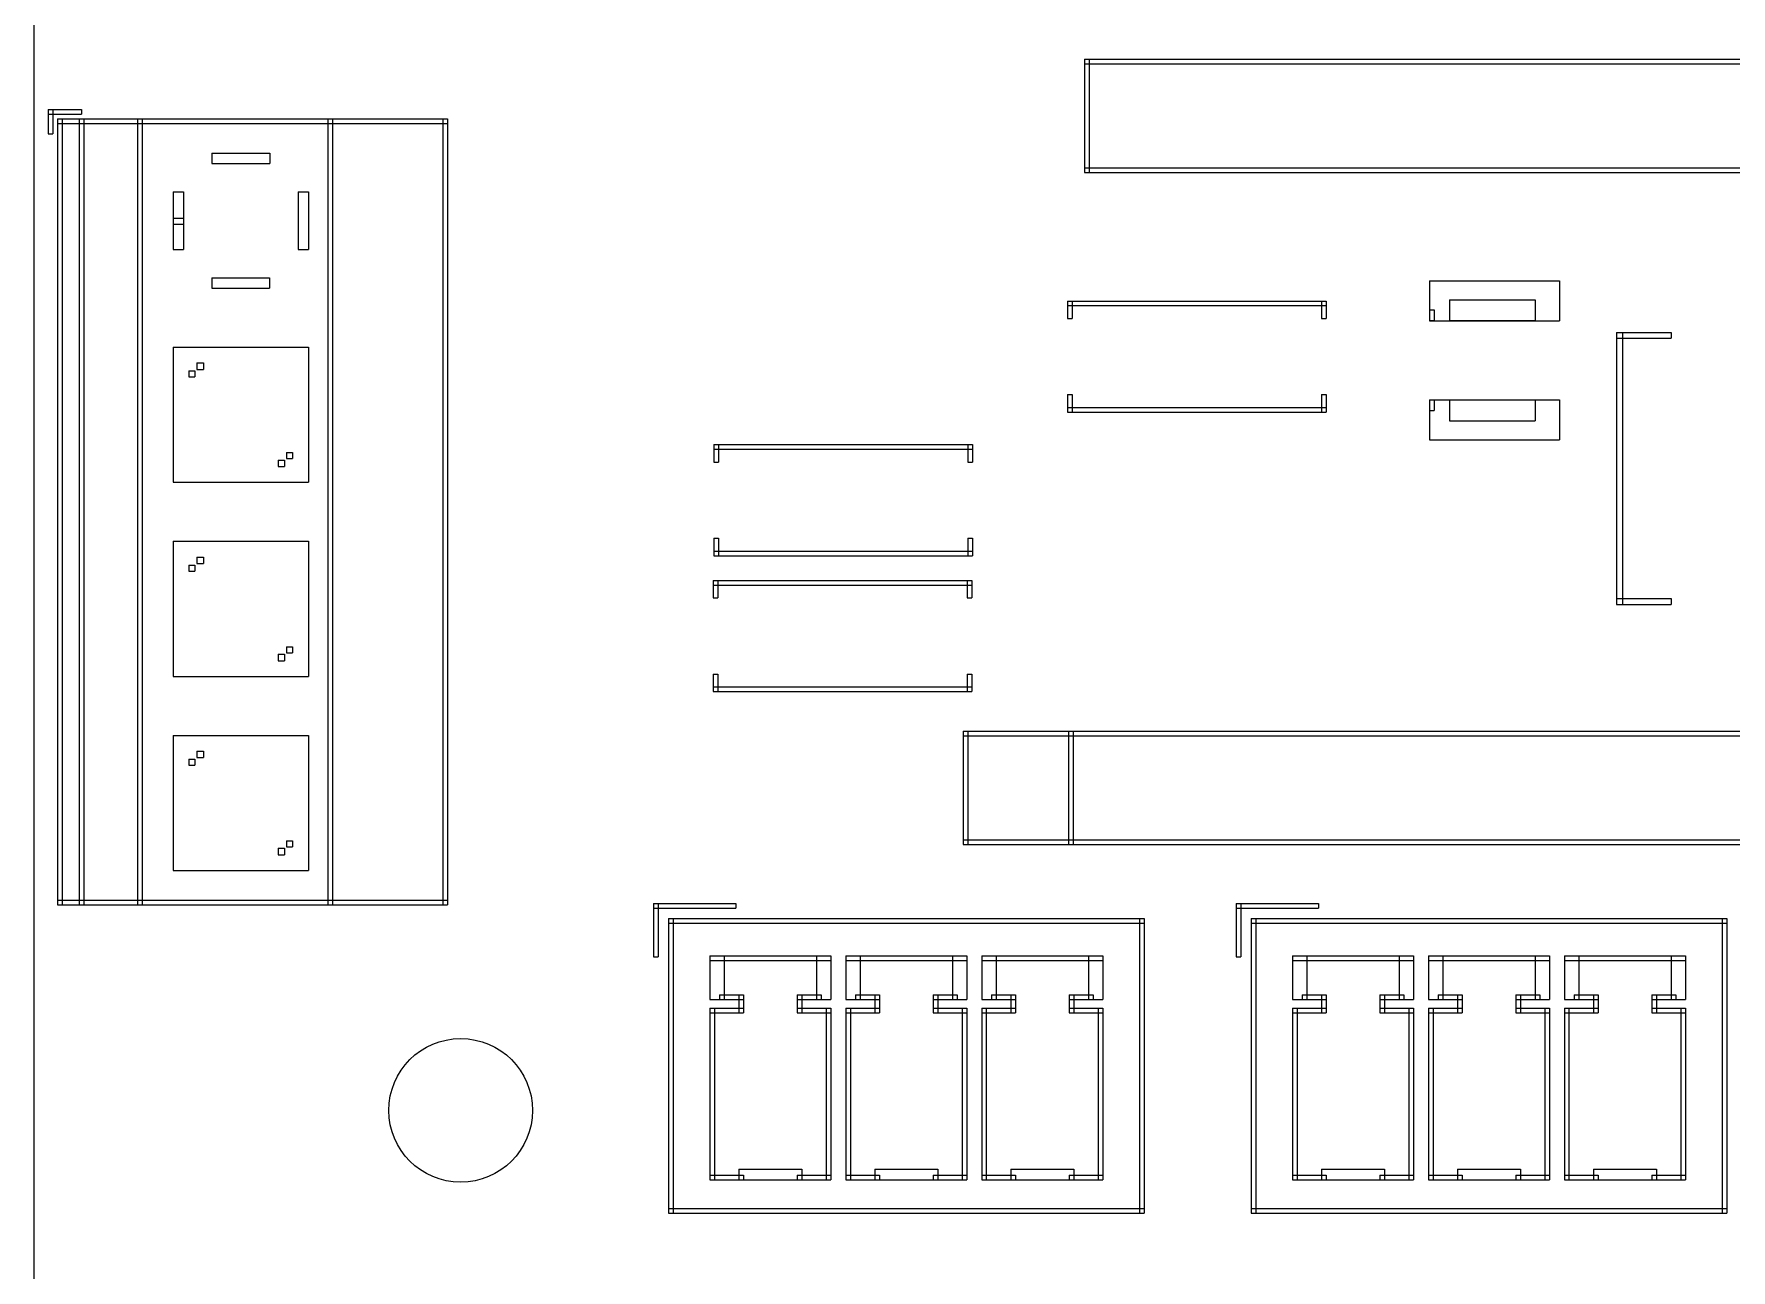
# Model space of a CAD drawing. Header units: metres. Extents: x 0 to 6012, y -4605 to 0.
# Drawn here: x 0 to 1720, y -3329 to -2075 of the extents above; entities that cross this region are included whole.
import ezdxf

# ---------------------------------------------------------------- set-up
doc = ezdxf.new("R2010")
doc.units = ezdxf.units.M

msp = doc.modelspace()

# ---------------------------------------------------------------- linework, layer by layer
msp.add_line((0, 0), (0, -4604.96063))
msp.add_circle((432.503937, -3167.07874), 72.834646)
at = {"layer": '1'}
for p, q in [((1064.76378, -2100.984252), (1069.488189, -2100.984252)), ((1064.76378, -2100.984252), (1064.76378, -2215.944882)), ((1064.76378, -2100.984252), (1882.874016, -2100.984252)), ((1064.76378, -2100.984252), (1064.76378, -2105.708661)), ((1064.76378, -2105.708661), (1882.874016, -2105.708661)), ((1069.488189, -2100.984252), (1069.488189, -2215.944882)), ((14.370079, -2152.165354), (19.094488, -2152.165354)), ((14.370079, -2152.165354), (14.370079, -2176.574803)), ((14.370079, -2152.165354), (48.228346, -2152.165354)), ((14.370079, -2152.165354), (14.370079, -2156.889764)), ((14.370079, -2156.889764), (48.228346, -2156.889764)), ((19.094488, -2152.165354), (19.094488, -2176.574803)), ((23.818898, -2161.614173), (28.543307, -2161.614173)), ((23.818898, -2161.614173), (23.818898, -2958.503937)), ((23.818898, -2161.614173), (419.133858, -2161.614173)), ((23.818898, -2161.614173), (23.818898, -2166.338583)), ((23.818898, -2166.338583), (419.133858, -2166.338583)), ((28.543307, -2161.614173), (28.543307, -2958.503937)), ((45.866142, -2161.614173), (50.590551, -2161.614173)), ((45.866142, -2161.614173), (45.866142, -2958.503937)), ((48.228346, -2152.165354), (48.228346, -2156.889764)), ((50.590551, -2161.614173), (50.590551, -2958.503937)), ((104.92126, -2161.614173), (109.645669, -2161.614173)), ((104.92126, -2161.614173), (104.92126, -2958.503937)), ((109.645669, -2161.614173), (109.645669, -2958.503937)), ((297.874016, -2161.614173), (302.598425, -2161.614173)), ((297.874016, -2161.614173), (297.874016, -2958.503937)), ((302.598425, -2161.614173), (302.598425, -2958.503937)), ((414.409449, -2161.614173), (419.133858, -2161.614173)), ((414.409449, -2161.614173), (414.409449, -2958.503937)), ((419.133858, -2161.614173), (419.133858, -2166.338583)), ((419.133858, -2161.614173), (419.133858, -2958.503937)), ((14.370079, -2176.574803), (19.094488, -2176.574803)), ((180.392047, -2196.240118), (238.937008, -2196.240118)), ((180.392047, -2196.240118), (180.392047, -2206.692913)), ((238.937008, -2196.240118), (238.937008, -2206.692913)), ((180.392047, -2206.692913), (238.937008, -2206.692913)), ((1064.76378, -2211.220472), (1882.874016, -2211.220472)), ((1064.76378, -2211.220472), (1064.76378, -2215.944882)), ((1064.76378, -2215.944882), (1069.488189, -2215.944882)), ((1064.76378, -2215.944882), (1882.874016, -2215.944882)), ((141.122047, -2235.472441), (151.574803, -2235.472441)), ((141.122047, -2235.472441), (141.122047, -2268.260039)), ((151.574803, -2235.472441), (151.574803, -2268.260039)), ((267.716535, -2235.510157), (278.169331, -2235.510157)), ((267.716535, -2235.510157), (267.716535, -2294.055118)), ((278.169331, -2235.510157), (278.169331, -2294.055118)), ((141.122047, -2268.260039), (151.574803, -2268.260039)), ((141.141732, -2262.401575), (151.584409, -2262.401575)), ((141.141732, -2262.401575), (141.141732, -2294.028268)), ((151.584409, -2262.401575), (151.584409, -2294.028268)), ((141.141732, -2294.028268), (151.584409, -2294.028268)), ((267.716535, -2294.055118), (278.169331, -2294.055118)), ((180.354331, -2322.834646), (238.899291, -2322.834646)), ((180.354331, -2322.834646), (180.354331, -2333.287441)), ((180.354331, -2333.287441), (238.899291, -2333.287441)), ((238.899291, -2322.834646), (238.899291, -2333.287441)), ((1414.366142, -2325.633858), (1546.347835, -2325.633858)), ((1414.366142, -2325.633858), (1414.366142, -2366.239843)), ((1546.347835, -2325.633858), (1546.347835, -2366.239843)), ((1047.440945, -2346.259843), (1052.165354, -2346.259843)), ((1047.440945, -2346.259843), (1047.440945, -2363.976378)), ((1047.440945, -2346.259843), (1309.645669, -2346.259843)), ((1047.440945, -2346.259843), (1047.440945, -2350.984252)), ((1047.440945, -2350.984252), (1309.645669, -2350.984252)), ((1052.165354, -2346.259843), (1052.165354, -2363.976378)), ((1304.92126, -2346.259843), (1309.645669, -2346.259843)), ((1304.92126, -2346.259843), (1304.92126, -2363.976378)), ((1309.645669, -2346.259843), (1309.645669, -2363.976378)), ((1309.645669, -2346.259843), (1309.645669, -2350.984252)), ((1414.366142, -2355.318898), (1419.090551, -2355.318898)), ((1414.366142, -2355.318898), (1414.366142, -2366.185039)), ((1419.090551, -2355.318898), (1419.090551, -2366.185039)), ((1434.800748, -2344.925197), (1521.497244, -2344.925197)), ((1434.800748, -2344.925197), (1434.800748, -2366.191457)), ((1521.497244, -2344.925197), (1521.497244, -2366.191457)), ((1047.440945, -2363.976378), (1052.165354, -2363.976378)), ((1304.92126, -2363.976378), (1309.645669, -2363.976378)), ((1414.366142, -2366.185039), (1419.090551, -2366.185039)), ((1414.366142, -2366.239843), (1546.347835, -2366.239843)), ((1434.800748, -2366.191457), (1521.497244, -2366.191457)), ((1603.929134, -2378.102362), (1609.929134, -2378.102362)), ((1603.929134, -2378.102362), (1603.929134, -2654.102362)), ((1603.929134, -2378.102362), (1659.362874, -2378.102362)), ((1603.929134, -2378.102362), (1603.929134, -2384.102362)), ((1603.929134, -2384.102362), (1659.362874, -2384.102362)), ((1609.929134, -2378.102362), (1609.929134, -2654.102362)), ((1659.362874, -2378.102362), (1659.362874, -2384.102362)), ((141.141732, -2393.110236), (278.149606, -2393.110236)), ((141.141732, -2393.110236), (141.141732, -2530.11811)), ((278.149606, -2393.110236), (278.149606, -2530.11811)), ((157.125984, -2417.165354), (163.228346, -2417.165354)), ((157.125984, -2417.165354), (157.125984, -2423.267717)), ((157.125984, -2423.267717), (163.228346, -2423.267717)), ((163.228346, -2417.165354), (163.228346, -2423.267717)), ((165.19685, -2409.094488), (171.732283, -2409.094488)), ((165.19685, -2409.094488), (165.19685, -2415.669291)), ((165.19685, -2415.669291), (171.732283, -2415.669291)), ((171.732283, -2409.094488), (171.732283, -2415.669291)), ((1047.440945, -2441.141732), (1052.165354, -2441.141732)), ((1047.440945, -2441.141732), (1047.440945, -2458.858268)), ((1052.165354, -2441.141732), (1052.165354, -2458.858268)), ((1304.92126, -2441.141732), (1309.645669, -2441.141732)), ((1304.92126, -2441.141732), (1304.92126, -2458.858268)), ((1309.645669, -2441.141732), (1309.645669, -2458.858268)), ((1047.440945, -2454.133858), (1309.645669, -2454.133858)), ((1047.440945, -2454.133858), (1047.440945, -2458.858268)), ((1047.440945, -2458.858268), (1052.165354, -2458.858268)), ((1047.440945, -2458.858268), (1309.645669, -2458.858268)), ((1304.92126, -2458.858268), (1309.645669, -2458.858268)), ((1309.645669, -2454.133858), (1309.645669, -2458.858268)), ((1414.366142, -2446.445197), (1546.347835, -2446.445197)), ((1414.366142, -2446.445197), (1414.366142, -2487.051181)), ((1414.366142, -2446.5), (1419.090551, -2446.5)), ((1414.366142, -2446.5), (1414.366142, -2457.366142)), ((1414.366142, -2457.366142), (1419.090551, -2457.366142)), ((1419.090551, -2446.5), (1419.090551, -2457.366142)), ((1434.800748, -2446.493583), (1521.497244, -2446.493583)), ((1434.800748, -2446.493583), (1434.800748, -2467.759843)), ((1521.497244, -2446.493583), (1521.497244, -2467.759843)), ((1546.347835, -2446.445197), (1546.347835, -2487.051181)), ((1434.800748, -2467.759843), (1521.497244, -2467.759843)), ((689.173228, -2491.929134), (951.377953, -2491.929134)), ((689.173228, -2491.929134), (689.173228, -2496.653543)), ((689.173228, -2491.929134), (693.897638, -2491.929134)), ((689.173228, -2491.929134), (689.173228, -2509.645669)), ((693.897638, -2491.929134), (693.897638, -2509.645669)), ((946.653543, -2491.929134), (951.377953, -2491.929134)), ((946.653543, -2491.929134), (946.653543, -2509.645669)), ((951.377953, -2491.929134), (951.377953, -2496.653543)), ((951.377953, -2491.929134), (951.377953, -2509.645669)), ((1414.366142, -2487.051181), (1546.347835, -2487.051181)), ((247.559055, -2507.598425), (254.094488, -2507.598425)), ((247.559055, -2507.598425), (247.559055, -2514.173228)), ((254.094488, -2507.598425), (254.094488, -2514.173228)), ((256.062992, -2500), (262.204724, -2500)), ((256.062992, -2500), (256.062992, -2506.102362)), ((256.062992, -2506.102362), (262.204724, -2506.102362)), ((262.204724, -2500), (262.204724, -2506.102362)), ((689.173228, -2496.653543), (951.377953, -2496.653543)), ((689.173228, -2509.645669), (693.897638, -2509.645669)), ((946.653543, -2509.645669), (951.377953, -2509.645669)), ((247.559055, -2514.173228), (254.094488, -2514.173228)), ((141.141732, -2530.11811), (278.149606, -2530.11811)), ((141.141732, -2589.96063), (278.149606, -2589.96063)), ((141.141732, -2589.96063), (141.141732, -2726.968504)), ((278.149606, -2589.96063), (278.149606, -2726.968504)), ((689.173228, -2586.811024), (693.897638, -2586.811024)), ((689.173228, -2586.811024), (689.173228, -2604.527559)), ((693.897638, -2586.811024), (693.897638, -2604.527559)), ((946.653543, -2586.811024), (951.377953, -2586.811024)), ((946.653543, -2586.811024), (946.653543, -2604.527559)), ((951.377953, -2586.811024), (951.377953, -2604.527559)), ((157.125984, -2614.015748), (163.228346, -2614.015748)), ((157.125984, -2614.015748), (157.125984, -2620.11811)), ((163.228346, -2614.015748), (163.228346, -2620.11811)), ((165.19685, -2605.944882), (171.732283, -2605.944882)), ((165.19685, -2605.944882), (165.19685, -2612.519685)), ((165.19685, -2612.519685), (171.732283, -2612.519685)), ((171.732283, -2605.944882), (171.732283, -2612.519685)), ((689.173228, -2599.80315), (951.377953, -2599.80315)), ((689.173228, -2599.80315), (689.173228, -2604.527559)), ((689.173228, -2604.527559), (693.897638, -2604.527559)), ((689.173228, -2604.527559), (951.377953, -2604.527559)), ((946.653543, -2604.527559), (951.377953, -2604.527559)), ((951.377953, -2599.80315), (951.377953, -2604.527559)), ((157.125984, -2620.11811), (163.228346, -2620.11811)), ((688.385827, -2629.724409), (693.110236, -2629.724409)), ((688.385827, -2629.724409), (688.385827, -2647.440945)), ((688.385827, -2629.724409), (950.590551, -2629.724409)), ((688.385827, -2629.724409), (688.385827, -2634.448819)), ((693.110236, -2629.724409), (693.110236, -2647.440945)), ((945.866142, -2629.724409), (950.590551, -2629.724409)), ((945.866142, -2629.724409), (945.866142, -2647.440945)), ((950.590551, -2629.724409), (950.590551, -2634.448819)), ((950.590551, -2629.724409), (950.590551, -2647.440945)), ((688.385827, -2634.448819), (950.590551, -2634.448819)), ((688.385827, -2647.440945), (693.110236, -2647.440945)), ((945.866142, -2647.440945), (950.590551, -2647.440945)), ((1603.929134, -2648.102362), (1659.362874, -2648.102362)), ((1603.929134, -2648.102362), (1603.929134, -2654.102362)), ((1659.362874, -2648.102362), (1659.362874, -2654.102362)), ((1603.929134, -2654.102362), (1609.929134, -2654.102362)), ((1603.929134, -2654.102362), (1659.362874, -2654.102362)), ((256.062992, -2696.850394), (262.204724, -2696.850394)), ((256.062992, -2696.850394), (256.062992, -2702.952756)), ((262.204724, -2696.850394), (262.204724, -2702.952756)), ((247.559055, -2704.448819), (254.094488, -2704.448819)), ((247.559055, -2704.448819), (247.559055, -2711.023622)), ((247.559055, -2711.023622), (254.094488, -2711.023622)), ((254.094488, -2704.448819), (254.094488, -2711.023622)), ((256.062992, -2702.952756), (262.204724, -2702.952756)), ((141.141732, -2726.968504), (278.149606, -2726.968504)), ((688.385827, -2724.606299), (693.110236, -2724.606299)), ((688.385827, -2724.606299), (688.385827, -2742.322835)), ((693.110236, -2724.606299), (693.110236, -2742.322835)), ((945.866142, -2724.606299), (950.590551, -2724.606299)), ((945.866142, -2724.606299), (945.866142, -2742.322835)), ((950.590551, -2724.606299), (950.590551, -2742.322835)), ((688.385827, -2737.598425), (950.590551, -2737.598425)), ((688.385827, -2737.598425), (688.385827, -2742.322835)), ((688.385827, -2742.322835), (693.110236, -2742.322835)), ((688.385827, -2742.322835), (950.590551, -2742.322835)), ((945.866142, -2742.322835), (950.590551, -2742.322835)), ((950.590551, -2737.598425), (950.590551, -2742.322835)), ((941.712598, -2782.629921), (1759.822835, -2782.629921)), ((941.712598, -2782.629921), (941.712598, -2787.354331)), ((941.712598, -2782.629921), (946.437008, -2782.629921)), ((941.712598, -2782.629921), (941.712598, -2897.590551)), ((946.437008, -2782.629921), (946.437008, -2897.590551)), ((1048.405512, -2782.629921), (1053.129921, -2782.629921)), ((1048.405512, -2782.629921), (1048.405512, -2897.590551)), ((1053.129921, -2782.629921), (1053.129921, -2897.590551)), ((141.141732, -2786.811024), (278.149606, -2786.811024)), ((141.141732, -2786.811024), (141.141732, -2923.818898)), ((165.19685, -2802.795276), (171.732283, -2802.795276)), ((165.19685, -2802.795276), (165.19685, -2809.370079)), ((171.732283, -2802.795276), (171.732283, -2809.370079)), ((278.149606, -2786.811024), (278.149606, -2923.818898)), ((941.712598, -2787.354331), (1759.822835, -2787.354331)), ((157.125984, -2810.866142), (163.228346, -2810.866142)), ((157.125984, -2810.866142), (157.125984, -2816.968504)), ((157.125984, -2816.968504), (163.228346, -2816.968504)), ((163.228346, -2810.866142), (163.228346, -2816.968504)), ((165.19685, -2809.370079), (171.732283, -2809.370079)), ((247.559055, -2901.299213), (254.094488, -2901.299213)), ((247.559055, -2901.299213), (247.559055, -2907.874016)), ((254.094488, -2901.299213), (254.094488, -2907.874016)), ((256.062992, -2893.700787), (262.204724, -2893.700787)), ((256.062992, -2893.700787), (256.062992, -2899.80315)), ((256.062992, -2899.80315), (262.204724, -2899.80315)), ((262.204724, -2893.700787), (262.204724, -2899.80315)), ((941.712598, -2892.866142), (1759.822835, -2892.866142)), ((941.712598, -2892.866142), (941.712598, -2897.590551)), ((941.712598, -2897.590551), (1759.822835, -2897.590551)), ((941.712598, -2897.590551), (946.437008, -2897.590551)), ((1048.405512, -2897.590551), (1053.129921, -2897.590551)), ((141.141732, -2923.818898), (278.149606, -2923.818898)), ((247.559055, -2907.874016), (254.094488, -2907.874016)), ((23.818898, -2953.779528), (419.133858, -2953.779528)), ((23.818898, -2953.779528), (23.818898, -2958.503937)), ((23.818898, -2958.503937), (28.543307, -2958.503937)), ((23.818898, -2958.503937), (419.133858, -2958.503937)), ((45.866142, -2958.503937), (50.590551, -2958.503937)), ((104.92126, -2958.503937), (109.645669, -2958.503937)), ((297.874016, -2958.503937), (302.598425, -2958.503937)), ((414.409449, -2958.503937), (419.133858, -2958.503937)), ((419.133858, -2953.779528), (419.133858, -2958.503937)), ((627.874016, -2957.291339), (711.338583, -2957.291339)), ((627.874016, -2957.291339), (627.874016, -2962.015748)), ((627.874016, -2957.291339), (632.598425, -2957.291339)), ((627.874016, -2957.291339), (627.874016, -3011.228346)), ((632.598425, -2957.291339), (632.598425, -3011.228346)), ((711.338583, -2957.291339), (711.338583, -2962.015748)), ((1218.425197, -2957.291339), (1223.149606, -2957.291339)), ((1218.425197, -2957.291339), (1218.425197, -3011.228346)), ((1218.425197, -2957.291339), (1301.889764, -2957.291339)), ((1218.425197, -2957.291339), (1218.425197, -2962.015748)), ((1223.149606, -2957.291339), (1223.149606, -3011.228346)), ((1301.889764, -2957.291339), (1301.889764, -2962.015748)), ((627.874016, -2962.015748), (711.338583, -2962.015748)), ((643.228346, -2972.645669), (1125.11811, -2972.645669)), ((643.228346, -2972.645669), (643.228346, -2977.370079)), ((643.228346, -2972.645669), (647.952756, -2972.645669)), ((643.228346, -2972.645669), (643.228346, -3271.464567)), ((647.952756, -2972.645669), (647.952756, -3271.464567)), ((1120.393701, -2972.645669), (1125.11811, -2972.645669)), ((1120.393701, -2972.645669), (1120.393701, -3271.464567)), ((1125.11811, -2972.645669), (1125.11811, -3271.464567)), ((1125.11811, -2972.645669), (1125.11811, -2977.370079)), ((1218.425197, -2962.015748), (1301.889764, -2962.015748)), ((1233.779528, -2972.645669), (1715.669291, -2972.645669)), ((1233.779528, -2972.645669), (1233.779528, -2977.370079)), ((1233.779528, -2972.645669), (1238.503937, -2972.645669)), ((1233.779528, -2972.645669), (1233.779528, -3271.464567)), ((1238.503937, -2972.645669), (1238.503937, -3271.464567)), ((1710.944882, -2972.645669), (1715.669291, -2972.645669)), ((1710.944882, -2972.645669), (1710.944882, -3271.464567)), ((1715.669291, -2972.645669), (1715.669291, -3271.464567)), ((1715.669291, -2972.645669), (1715.669291, -2977.370079)), ((643.228346, -2977.370079), (1125.11811, -2977.370079)), ((1233.779528, -2977.370079), (1715.669291, -2977.370079)), ((627.874016, -3011.228346), (632.598425, -3011.228346)), ((684.96063, -3010.440945), (807.795276, -3010.440945)), ((684.96063, -3010.440945), (684.96063, -3015.165354)), ((684.96063, -3010.440945), (699.527559, -3010.440945)), ((684.96063, -3010.440945), (684.96063, -3054.535433)), ((684.96063, -3015.165354), (807.795276, -3015.165354)), ((699.527559, -3010.440945), (699.527559, -3054.535433)), ((793.228346, -3010.440945), (807.795276, -3010.440945)), ((793.228346, -3010.440945), (793.228346, -3054.535433)), ((807.795276, -3010.440945), (807.795276, -3054.535433)), ((807.795276, -3010.440945), (807.795276, -3015.165354)), ((822.755906, -3010.440945), (945.590551, -3010.440945)), ((822.755906, -3010.440945), (822.755906, -3015.165354)), ((822.755906, -3010.440945), (837.322835, -3010.440945)), ((822.755906, -3010.440945), (822.755906, -3054.535433)), ((822.755906, -3015.165354), (945.590551, -3015.165354)), ((837.322835, -3010.440945), (837.322835, -3054.535433)), ((931.023622, -3010.440945), (945.590551, -3010.440945)), ((931.023622, -3010.440945), (931.023622, -3054.535433)), ((945.590551, -3010.440945), (945.590551, -3015.165354)), ((945.590551, -3010.440945), (945.590551, -3054.535433)), ((960.551181, -3010.440945), (1083.385827, -3010.440945)), ((960.551181, -3010.440945), (960.551181, -3015.165354)), ((960.551181, -3010.440945), (975.11811, -3010.440945)), ((960.551181, -3010.440945), (960.551181, -3054.535433)), ((960.551181, -3015.165354), (1083.385827, -3015.165354)), ((975.11811, -3010.440945), (975.11811, -3054.535433)), ((1068.818898, -3010.440945), (1083.385827, -3010.440945)), ((1068.818898, -3010.440945), (1068.818898, -3054.535433)), ((1083.385827, -3010.440945), (1083.385827, -3015.165354)), ((1083.385827, -3010.440945), (1083.385827, -3054.535433)), ((1218.425197, -3011.228346), (1223.149606, -3011.228346)), ((1275.511811, -3010.440945), (1290.07874, -3010.440945)), ((1275.511811, -3010.440945), (1275.511811, -3054.535433)), ((1275.511811, -3010.440945), (1398.346457, -3010.440945)), ((1275.511811, -3010.440945), (1275.511811, -3015.165354)), ((1275.511811, -3015.165354), (1398.346457, -3015.165354)), ((1290.07874, -3010.440945), (1290.07874, -3054.535433)), ((1383.779528, -3010.440945), (1398.346457, -3010.440945)), ((1383.779528, -3010.440945), (1383.779528, -3054.535433)), ((1398.346457, -3010.440945), (1398.346457, -3054.535433)), ((1398.346457, -3010.440945), (1398.346457, -3015.165354)), ((1413.307087, -3010.440945), (1536.141732, -3010.440945)), ((1413.307087, -3010.440945), (1413.307087, -3015.165354)), ((1413.307087, -3010.440945), (1427.874016, -3010.440945)), ((1413.307087, -3010.440945), (1413.307087, -3054.535433)), ((1413.307087, -3015.165354), (1536.141732, -3015.165354)), ((1427.874016, -3010.440945), (1427.874016, -3054.535433)), ((1521.574803, -3010.440945), (1536.141732, -3010.440945)), ((1521.574803, -3010.440945), (1521.574803, -3054.535433)), ((1536.141732, -3010.440945), (1536.141732, -3054.535433)), ((1536.141732, -3010.440945), (1536.141732, -3015.165354)), ((1551.102362, -3010.440945), (1565.669291, -3010.440945)), ((1551.102362, -3010.440945), (1551.102362, -3054.535433)), ((1551.102362, -3010.440945), (1673.937008, -3010.440945)), ((1551.102362, -3010.440945), (1551.102362, -3015.165354)), ((1551.102362, -3015.165354), (1673.937008, -3015.165354)), ((1565.669291, -3010.440945), (1565.669291, -3054.535433)), ((1659.370079, -3010.440945), (1673.937008, -3010.440945)), ((1659.370079, -3010.440945), (1659.370079, -3054.535433)), ((1673.937008, -3010.440945), (1673.937008, -3015.165354)), ((1673.937008, -3010.440945), (1673.937008, -3054.535433)), ((684.96063, -3054.535433), (699.527559, -3054.535433)), ((694.80315, -3049.811024), (719.212598, -3049.811024)), ((694.80315, -3049.811024), (694.80315, -3054.535433)), ((694.80315, -3054.535433), (719.212598, -3054.535433)), ((714.488189, -3049.811024), (719.212598, -3049.811024)), ((714.488189, -3049.811024), (714.488189, -3068.314961)), ((719.212598, -3049.811024), (719.212598, -3068.314961)), ((719.212598, -3049.811024), (719.212598, -3054.535433)), ((773.543307, -3049.811024), (778.267717, -3049.811024)), ((773.543307, -3049.811024), (773.543307, -3068.314961)), ((773.543307, -3049.811024), (797.952756, -3049.811024)), ((773.543307, -3049.811024), (773.543307, -3054.535433)), ((773.543307, -3054.535433), (797.952756, -3054.535433)), ((778.267717, -3049.811024), (778.267717, -3068.314961)), ((793.228346, -3054.535433), (807.795276, -3054.535433)), ((797.952756, -3049.811024), (797.952756, -3054.535433)), ((822.755906, -3054.535433), (837.322835, -3054.535433)), ((832.598425, -3049.811024), (857.007874, -3049.811024)), ((832.598425, -3049.811024), (832.598425, -3054.535433)), ((832.598425, -3054.535433), (857.007874, -3054.535433)), ((852.283465, -3049.811024), (857.007874, -3049.811024)), ((852.283465, -3049.811024), (852.283465, -3068.314961)), ((857.007874, -3049.811024), (857.007874, -3054.535433)), ((857.007874, -3049.811024), (857.007874, -3068.314961)), ((911.338583, -3049.811024), (935.748031, -3049.811024)), ((911.338583, -3049.811024), (911.338583, -3054.535433)), ((911.338583, -3049.811024), (916.062992, -3049.811024)), ((911.338583, -3049.811024), (911.338583, -3068.314961)), ((911.338583, -3054.535433), (935.748031, -3054.535433)), ((916.062992, -3049.811024), (916.062992, -3068.314961)), ((931.023622, -3054.535433), (945.590551, -3054.535433)), ((935.748031, -3049.811024), (935.748031, -3054.535433)), ((960.551181, -3054.535433), (975.11811, -3054.535433)), ((970.393701, -3049.811024), (994.80315, -3049.811024)), ((970.393701, -3049.811024), (970.393701, -3054.535433)), ((970.393701, -3054.535433), (994.80315, -3054.535433)), ((990.07874, -3049.811024), (994.80315, -3049.811024)), ((990.07874, -3049.811024), (990.07874, -3068.314961)), ((994.80315, -3049.811024), (994.80315, -3054.535433)), ((994.80315, -3049.811024), (994.80315, -3068.314961)), ((1049.133858, -3049.811024), (1073.543307, -3049.811024)), ((1049.133858, -3049.811024), (1049.133858, -3054.535433)), ((1049.133858, -3049.811024), (1053.858268, -3049.811024)), ((1049.133858, -3049.811024), (1049.133858, -3068.314961)), ((1049.133858, -3054.535433), (1073.543307, -3054.535433)), ((1053.858268, -3049.811024), (1053.858268, -3068.314961)), ((1068.818898, -3054.535433), (1083.385827, -3054.535433)), ((1073.543307, -3049.811024), (1073.543307, -3054.535433)), ((1275.511811, -3054.535433), (1290.07874, -3054.535433)), ((1285.354331, -3049.811024), (1309.76378, -3049.811024)), ((1285.354331, -3049.811024), (1285.354331, -3054.535433)), ((1285.354331, -3054.535433), (1309.76378, -3054.535433)), ((1305.03937, -3049.811024), (1309.76378, -3049.811024)), ((1305.03937, -3049.811024), (1305.03937, -3068.314961)), ((1309.76378, -3049.811024), (1309.76378, -3054.535433)), ((1309.76378, -3049.811024), (1309.76378, -3068.314961)), ((1364.094488, -3049.811024), (1368.818898, -3049.811024)), ((1364.094488, -3049.811024), (1364.094488, -3068.314961)), ((1364.094488, -3049.811024), (1388.503937, -3049.811024)), ((1364.094488, -3049.811024), (1364.094488, -3054.535433)), ((1364.094488, -3054.535433), (1388.503937, -3054.535433)), ((1368.818898, -3049.811024), (1368.818898, -3068.314961)), ((1383.779528, -3054.535433), (1398.346457, -3054.535433)), ((1388.503937, -3049.811024), (1388.503937, -3054.535433)), ((1413.307087, -3054.535433), (1427.874016, -3054.535433)), ((1423.149606, -3049.811024), (1447.559055, -3049.811024)), ((1423.149606, -3049.811024), (1423.149606, -3054.535433)), ((1423.149606, -3054.535433), (1447.559055, -3054.535433)), ((1442.834646, -3049.811024), (1447.559055, -3049.811024)), ((1442.834646, -3049.811024), (1442.834646, -3068.314961)), ((1447.559055, -3049.811024), (1447.559055, -3068.314961)), ((1447.559055, -3049.811024), (1447.559055, -3054.535433)), ((1501.889764, -3049.811024), (1506.614173, -3049.811024)), ((1501.889764, -3049.811024), (1501.889764, -3068.314961)), ((1501.889764, -3049.811024), (1526.299213, -3049.811024)), ((1501.889764, -3049.811024), (1501.889764, -3054.535433)), ((1501.889764, -3054.535433), (1526.299213, -3054.535433)), ((1506.614173, -3049.811024), (1506.614173, -3068.314961)), ((1521.574803, -3054.535433), (1536.141732, -3054.535433)), ((1526.299213, -3049.811024), (1526.299213, -3054.535433)), ((1551.102362, -3054.535433), (1565.669291, -3054.535433)), ((1560.944882, -3049.811024), (1585.354331, -3049.811024)), ((1560.944882, -3049.811024), (1560.944882, -3054.535433)), ((1560.944882, -3054.535433), (1585.354331, -3054.535433)), ((1580.629921, -3049.811024), (1585.354331, -3049.811024)), ((1580.629921, -3049.811024), (1580.629921, -3068.314961)), ((1585.354331, -3049.811024), (1585.354331, -3054.535433)), ((1585.354331, -3049.811024), (1585.354331, -3068.314961)), ((1639.685039, -3049.811024), (1644.409449, -3049.811024)), ((1639.685039, -3049.811024), (1639.685039, -3068.314961)), ((1639.685039, -3049.811024), (1664.094488, -3049.811024)), ((1639.685039, -3049.811024), (1639.685039, -3054.535433)), ((1639.685039, -3054.535433), (1664.094488, -3054.535433)), ((1644.409449, -3049.811024), (1644.409449, -3068.314961)), ((1659.370079, -3054.535433), (1673.937008, -3054.535433)), ((1664.094488, -3049.811024), (1664.094488, -3054.535433)), ((684.96063, -3063.590551), (689.685039, -3063.590551)), ((684.96063, -3063.590551), (684.96063, -3237.606299)), ((684.96063, -3063.590551), (719.212598, -3063.590551)), ((684.96063, -3063.590551), (684.96063, -3068.314961)), ((684.96063, -3068.314961), (719.212598, -3068.314961)), ((689.685039, -3063.590551), (689.685039, -3237.606299)), ((714.488189, -3068.314961), (719.212598, -3068.314961)), ((719.212598, -3063.590551), (719.212598, -3068.314961)), ((773.543307, -3063.590551), (807.795276, -3063.590551)), ((773.543307, -3063.590551), (773.543307, -3068.314961)), ((773.543307, -3068.314961), (807.795276, -3068.314961)), ((773.543307, -3068.314961), (778.267717, -3068.314961)), ((803.070866, -3063.590551), (807.795276, -3063.590551)), ((803.070866, -3063.590551), (803.070866, -3237.606299)), ((807.795276, -3063.590551), (807.795276, -3068.314961)), ((807.795276, -3063.590551), (807.795276, -3237.606299)), ((822.755906, -3063.590551), (827.480315, -3063.590551)), ((822.755906, -3063.590551), (822.755906, -3237.606299)), ((822.755906, -3063.590551), (857.007874, -3063.590551)), ((822.755906, -3063.590551), (822.755906, -3068.314961)), ((822.755906, -3068.314961), (857.007874, -3068.314961)), ((827.480315, -3063.590551), (827.480315, -3237.606299)), ((852.283465, -3068.314961), (857.007874, -3068.314961)), ((857.007874, -3063.590551), (857.007874, -3068.314961)), ((911.338583, -3063.590551), (945.590551, -3063.590551)), ((911.338583, -3063.590551), (911.338583, -3068.314961)), ((911.338583, -3068.314961), (916.062992, -3068.314961)), ((911.338583, -3068.314961), (945.590551, -3068.314961)), ((940.866142, -3063.590551), (945.590551, -3063.590551)), ((940.866142, -3063.590551), (940.866142, -3237.606299)), ((945.590551, -3063.590551), (945.590551, -3068.314961)), ((945.590551, -3063.590551), (945.590551, -3237.606299)), ((960.551181, -3063.590551), (965.275591, -3063.590551)), ((960.551181, -3063.590551), (960.551181, -3237.606299)), ((960.551181, -3063.590551), (994.80315, -3063.590551)), ((960.551181, -3063.590551), (960.551181, -3068.314961)), ((960.551181, -3068.314961), (994.80315, -3068.314961)), ((965.275591, -3063.590551), (965.275591, -3237.606299)), ((990.07874, -3068.314961), (994.80315, -3068.314961)), ((994.80315, -3063.590551), (994.80315, -3068.314961)), ((1049.133858, -3063.590551), (1083.385827, -3063.590551)), ((1049.133858, -3063.590551), (1049.133858, -3068.314961)), ((1049.133858, -3068.314961), (1083.385827, -3068.314961)), ((1049.133858, -3068.314961), (1053.858268, -3068.314961)), ((1078.661417, -3063.590551), (1083.385827, -3063.590551)), ((1078.661417, -3063.590551), (1078.661417, -3237.606299)), ((1083.385827, -3063.590551), (1083.385827, -3068.314961)), ((1083.385827, -3063.590551), (1083.385827, -3237.606299)), ((1275.511811, -3063.590551), (1280.23622, -3063.590551)), ((1275.511811, -3063.590551), (1275.511811, -3237.606299)), ((1275.511811, -3063.590551), (1309.76378, -3063.590551)), ((1275.511811, -3063.590551), (1275.511811, -3068.314961)), ((1275.511811, -3068.314961), (1309.76378, -3068.314961)), ((1280.23622, -3063.590551), (1280.23622, -3237.606299)), ((1305.03937, -3068.314961), (1309.76378, -3068.314961)), ((1309.76378, -3063.590551), (1309.76378, -3068.314961)), ((1364.094488, -3063.590551), (1398.346457, -3063.590551)), ((1364.094488, -3063.590551), (1364.094488, -3068.314961)), ((1364.094488, -3068.314961), (1368.818898, -3068.314961)), ((1364.094488, -3068.314961), (1398.346457, -3068.314961)), ((1393.622047, -3063.590551), (1398.346457, -3063.590551)), ((1393.622047, -3063.590551), (1393.622047, -3237.606299)), ((1398.346457, -3063.590551), (1398.346457, -3068.314961)), ((1398.346457, -3063.590551), (1398.346457, -3237.606299)), ((1413.307087, -3063.590551), (1447.559055, -3063.590551)), ((1413.307087, -3063.590551), (1413.307087, -3068.314961)), ((1413.307087, -3063.590551), (1418.031496, -3063.590551)), ((1413.307087, -3063.590551), (1413.307087, -3237.606299)), ((1413.307087, -3068.314961), (1447.559055, -3068.314961)), ((1418.031496, -3063.590551), (1418.031496, -3237.606299)), ((1442.834646, -3068.314961), (1447.559055, -3068.314961)), ((1447.559055, -3063.590551), (1447.559055, -3068.314961)), ((1501.889764, -3063.590551), (1536.141732, -3063.590551)), ((1501.889764, -3063.590551), (1501.889764, -3068.314961)), ((1501.889764, -3068.314961), (1506.614173, -3068.314961)), ((1501.889764, -3068.314961), (1536.141732, -3068.314961)), ((1531.417323, -3063.590551), (1536.141732, -3063.590551)), ((1531.417323, -3063.590551), (1531.417323, -3237.606299)), ((1536.141732, -3063.590551), (1536.141732, -3237.606299)), ((1536.141732, -3063.590551), (1536.141732, -3068.314961)), ((1551.102362, -3063.590551), (1555.826772, -3063.590551)), ((1551.102362, -3063.590551), (1551.102362, -3237.606299)), ((1551.102362, -3063.590551), (1585.354331, -3063.590551)), ((1551.102362, -3063.590551), (1551.102362, -3068.314961)), ((1551.102362, -3068.314961), (1585.354331, -3068.314961)), ((1555.826772, -3063.590551), (1555.826772, -3237.606299)), ((1580.629921, -3068.314961), (1585.354331, -3068.314961)), ((1585.354331, -3063.590551), (1585.354331, -3068.314961)), ((1639.685039, -3063.590551), (1673.937008, -3063.590551)), ((1639.685039, -3063.590551), (1639.685039, -3068.314961)), ((1639.685039, -3068.314961), (1644.409449, -3068.314961)), ((1639.685039, -3068.314961), (1673.937008, -3068.314961)), ((1669.212598, -3063.590551), (1673.937008, -3063.590551)), ((1669.212598, -3063.590551), (1669.212598, -3237.606299)), ((1673.937008, -3063.590551), (1673.937008, -3237.606299)), ((1673.937008, -3063.590551), (1673.937008, -3068.314961)), ((684.96063, -3232.88189), (719.212598, -3232.88189)), ((684.96063, -3232.88189), (684.96063, -3237.606299)), ((714.488189, -3226.657874), (778.253819, -3226.657874)), ((714.488189, -3226.657874), (714.488189, -3237.606299)), ((719.212598, -3232.88189), (719.212598, -3237.606299)), ((773.543307, -3232.88189), (807.795276, -3232.88189)), ((773.543307, -3232.88189), (773.543307, -3237.606299)), ((778.253819, -3226.657874), (778.253819, -3237.606299)), ((807.795276, -3232.88189), (807.795276, -3237.606299)), ((822.755906, -3232.88189), (857.007874, -3232.88189)), ((822.755906, -3232.88189), (822.755906, -3237.606299)), ((852.283465, -3226.657874), (916.049094, -3226.657874)), ((852.283465, -3226.657874), (852.283465, -3237.606299)), ((857.007874, -3232.88189), (857.007874, -3237.606299)), ((911.338583, -3232.88189), (945.590551, -3232.88189)), ((911.338583, -3232.88189), (911.338583, -3237.606299)), ((916.049094, -3226.657874), (916.049094, -3237.606299)), ((945.590551, -3232.88189), (945.590551, -3237.606299)), ((960.551181, -3232.88189), (994.80315, -3232.88189)), ((960.551181, -3232.88189), (960.551181, -3237.606299)), ((990.07874, -3226.657874), (1053.84437, -3226.657874)), ((990.07874, -3226.657874), (990.07874, -3237.606299)), ((994.80315, -3232.88189), (994.80315, -3237.606299)), ((1049.133858, -3232.88189), (1083.385827, -3232.88189)), ((1049.133858, -3232.88189), (1049.133858, -3237.606299)), ((1053.84437, -3226.657874), (1053.84437, -3237.606299)), ((1083.385827, -3232.88189), (1083.385827, -3237.606299)), ((1275.511811, -3232.88189), (1309.76378, -3232.88189)), ((1275.511811, -3232.88189), (1275.511811, -3237.606299)), ((1305.03937, -3226.657874), (1368.805, -3226.657874)), ((1305.03937, -3226.657874), (1305.03937, -3237.606299)), ((1309.76378, -3232.88189), (1309.76378, -3237.606299)), ((1364.094488, -3232.88189), (1398.346457, -3232.88189)), ((1364.094488, -3232.88189), (1364.094488, -3237.606299)), ((1368.805, -3226.657874), (1368.805, -3237.606299)), ((1398.346457, -3232.88189), (1398.346457, -3237.606299)), ((1413.307087, -3232.88189), (1447.559055, -3232.88189)), ((1413.307087, -3232.88189), (1413.307087, -3237.606299)), ((1442.834646, -3226.657874), (1506.600276, -3226.657874)), ((1442.834646, -3226.657874), (1442.834646, -3237.606299)), ((1447.559055, -3232.88189), (1447.559055, -3237.606299)), ((1501.889764, -3232.88189), (1536.141732, -3232.88189)), ((1501.889764, -3232.88189), (1501.889764, -3237.606299)), ((1506.600276, -3226.657874), (1506.600276, -3237.606299)), ((1536.141732, -3232.88189), (1536.141732, -3237.606299)), ((1551.102362, -3232.88189), (1585.354331, -3232.88189)), ((1551.102362, -3232.88189), (1551.102362, -3237.606299)), ((1580.629921, -3226.657874), (1644.395551, -3226.657874)), ((1580.629921, -3226.657874), (1580.629921, -3237.606299)), ((1585.354331, -3232.88189), (1585.354331, -3237.606299)), ((1639.685039, -3232.88189), (1673.937008, -3232.88189)), ((1639.685039, -3232.88189), (1639.685039, -3237.606299)), ((1644.395551, -3226.657874), (1644.395551, -3237.606299)), ((1673.937008, -3232.88189), (1673.937008, -3237.606299)), ((684.96063, -3237.606299), (719.212598, -3237.606299)), ((684.96063, -3237.606299), (689.685039, -3237.606299)), ((714.488189, -3237.606299), (778.253819, -3237.606299)), ((773.543307, -3237.606299), (807.795276, -3237.606299)), ((803.070866, -3237.606299), (807.795276, -3237.606299)), ((822.755906, -3237.606299), (857.007874, -3237.606299)), ((822.755906, -3237.606299), (827.480315, -3237.606299)), ((852.283465, -3237.606299), (916.049094, -3237.606299)), ((911.338583, -3237.606299), (945.590551, -3237.606299)), ((940.866142, -3237.606299), (945.590551, -3237.606299)), ((960.551181, -3237.606299), (965.275591, -3237.606299)), ((960.551181, -3237.606299), (994.80315, -3237.606299)), ((990.07874, -3237.606299), (1053.84437, -3237.606299)), ((1049.133858, -3237.606299), (1083.385827, -3237.606299)), ((1078.661417, -3237.606299), (1083.385827, -3237.606299)), ((1275.511811, -3237.606299), (1280.23622, -3237.606299)), ((1275.511811, -3237.606299), (1309.76378, -3237.606299)), ((1305.03937, -3237.606299), (1368.805, -3237.606299)), ((1364.094488, -3237.606299), (1398.346457, -3237.606299)), ((1393.622047, -3237.606299), (1398.346457, -3237.606299)), ((1413.307087, -3237.606299), (1447.559055, -3237.606299)), ((1413.307087, -3237.606299), (1418.031496, -3237.606299)), ((1442.834646, -3237.606299), (1506.600276, -3237.606299)), ((1501.889764, -3237.606299), (1536.141732, -3237.606299)), ((1531.417323, -3237.606299), (1536.141732, -3237.606299)), ((1551.102362, -3237.606299), (1555.826772, -3237.606299)), ((1551.102362, -3237.606299), (1585.354331, -3237.606299)), ((1580.629921, -3237.606299), (1644.395551, -3237.606299)), ((1639.685039, -3237.606299), (1673.937008, -3237.606299)), ((1669.212598, -3237.606299), (1673.937008, -3237.606299)), ((643.228346, -3266.740157), (1125.11811, -3266.740157)), ((643.228346, -3266.740157), (643.228346, -3271.464567)), ((1125.11811, -3266.740157), (1125.11811, -3271.464567)), ((1233.779528, -3266.740157), (1715.669291, -3266.740157)), ((1233.779528, -3266.740157), (1233.779528, -3271.464567)), ((1715.669291, -3266.740157), (1715.669291, -3271.464567)), ((643.228346, -3271.464567), (1125.11811, -3271.464567)), ((643.228346, -3271.464567), (647.952756, -3271.464567)), ((1120.393701, -3271.464567), (1125.11811, -3271.464567)), ((1233.779528, -3271.464567), (1238.503937, -3271.464567)), ((1233.779528, -3271.464567), (1715.669291, -3271.464567)), ((1710.944882, -3271.464567), (1715.669291, -3271.464567))]:
    msp.add_line(p, q, dxfattribs=at)

doc.saveas('drawing.dxf')
